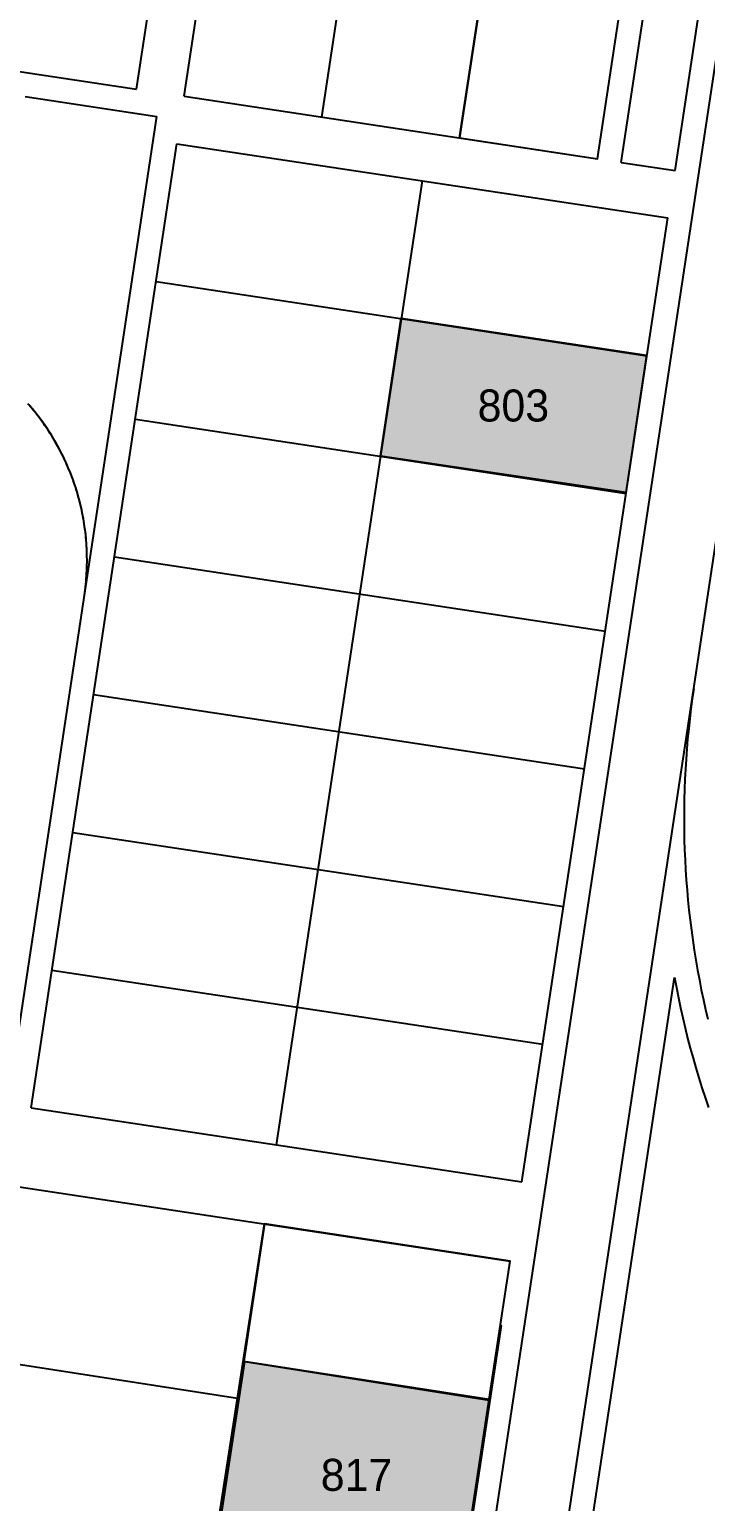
# Model space of a CAD drawing. Header units: metres. Extents: x 680594 to 684853, y 828874 to 830078.
# Drawn here: x 681951.8 to 682036.2, y 829496.6 to 829680.5 of the extents above; entities that cross this region are included whole.
import ezdxf
from ezdxf.enums import TextEntityAlignment as Align

# ---------------------------------------------------------------- set-up
doc = ezdxf.new("R2010")
doc.units = ezdxf.units.M
for name, color, linetype in [('PLOT_LINES', 7, 'Continuous'), ('PLOT_NUMBERS', 7, 'Continuous'), ('SELECTED_PLOTS', 3, 'Continuous')]:
    doc.layers.add(name, color=color, linetype=linetype)

msp = doc.modelspace()

# ---------------------------------------------------------------- hatches: boundary and pattern name
at = {"layer": 'SELECTED_PLOTS'}
h = msp.add_hatch(color=3, dxfattribs=at)
h.dxf.hatch_style = 1
h.paths.add_polyline_path([(682028.84, 829639.82), (682026.28, 829622.7), (681995.65, 829627.21), (681998.23, 829644.45)])
h = msp.add_hatch(color=3, dxfattribs=at)
h.dxf.hatch_style = 1
h.paths.add_polyline_path([(681975.41, 829492.63), (681975.98, 829496.39), (681978.69, 829514.09), (682009.2, 829509.3), (682010.7, 829518.6), (682005.51, 829484.15)])

# ---------------------------------------------------------------- linework, layer by layer
at = {"layer": 'PLOT_LINES'}
for points in [[(682015.83, 829472.91), (682073.21, 829852.44)], [(682015.83, 829472.91), (682073.21, 829852.44)], [(681965.18, 829673.08), (681969.82, 829703.73)], [(681965.18, 829673.08), (681969.82, 829703.73)], [(681971.11, 829672.18), (681975.75, 829702.83)], [(681971.11, 829672.18), (681975.75, 829702.83)], [(681988.32, 829669.58), (681992.95, 829700.23)], [(681988.32, 829669.58), (681992.95, 829700.23)], [(682005.52, 829666.98), (682010.16, 829697.63)], [(682027.36, 829695.03), (682010.16, 829697.63), (682005.52, 829666.98), (682022.73, 829664.38), (682027.36, 829695.03)], [(682005.52, 829666.98), (682010.16, 829697.63)], [(682022.73, 829664.38), (682027.36, 829695.03)], [(682022.73, 829664.38), (682027.36, 829695.03)], [(682022.73, 829664.38), (682027.36, 829695.03)], [(682022.73, 829664.38), (682027.36, 829695.03)], [(682025.69, 829663.93), (682030.15, 829693.41)], [(682025.69, 829663.93), (682030.15, 829693.41)], [(682025.69, 829663.93), (682030.15, 829693.41)], [(682025.69, 829663.93), (682030.15, 829693.41)], [(681855.75, 829689.62), (681965.18, 829673.08)], [(681855.75, 829689.62), (681965.18, 829673.08)], [(682013.59, 829518.28), (682038.22, 829681.25)], [(682013.59, 829518.28), (682038.22, 829681.25)], [(682032.42, 829662.91), (682035.26, 829681.7)], [(682032.42, 829662.91), (682035.26, 829681.7)], [(682032.42, 829662.91), (682035.26, 829681.7)], [(682032.42, 829662.91), (682035.26, 829681.7)], [(681951.26, 829672.15), (681967.7, 829669.66)], [(681951.26, 829672.15), (681967.7, 829669.66)], [(681971.11, 829672.18), (682022.73, 829664.38)], [(681971.11, 829672.18), (682022.73, 829664.38)], [(681941.6, 829497.06), (681967.7, 829669.66)], [(681941.6, 829497.06), (681967.7, 829669.66)], [(681952.01, 829545.82), (681970.22, 829666.25)], [(681952.01, 829545.82), (681970.22, 829666.25)], [(681970.22, 829666.25), (682031.52, 829656.98)], [(681970.22, 829666.25), (682031.52, 829656.98)], [(682025.69, 829663.93), (682032.42, 829662.91)], [(682025.69, 829663.93), (682032.42, 829662.91)], [(682025.69, 829663.93), (682032.42, 829662.91)], [(682025.69, 829663.93), (682032.42, 829662.91)], [(681982.66, 829541.16), (682000.87, 829661.61)], [(681982.66, 829541.16), (682000.87, 829661.61)], [(682013.31, 829536.55), (682031.52, 829656.98)], [(682013.31, 829536.55), (682031.52, 829656.98)], [(681967.62, 829649.04), (682028.92, 829639.77)], [(681967.62, 829649.04), (682028.92, 829639.77)], [(681958.66, 829609.84), (681958.7, 829610.18), (681958.75, 829610.52), (681958.79, 829610.86), (681958.83, 829611.2), (681958.86, 829611.55), (681958.89, 829611.89), (681958.92, 829612.23), (681958.94, 829612.57), (681958.96, 829612.92), (681958.97, 829613.26), (681958.98, 829613.6), (681958.99, 829613.94), (681958.99, 829614.29), (681958.98, 829614.63), (681958.98, 829614.97), (681958.97, 829615.32), (681958.95, 829615.66), (681958.94, 829616), (681958.91, 829616.35), (681958.89, 829616.69), (681958.86, 829617.03), (681958.82, 829617.37), (681958.78, 829617.71), (681958.74, 829618.05), (681958.69, 829618.39), (681958.64, 829618.73), (681958.59, 829619.07), (681958.53, 829619.41), (681958.47, 829619.75), (681958.4, 829620.08), (681958.33, 829620.42), (681958.26, 829620.76), (681958.18, 829621.09), (681958.1, 829621.42), (681958.02, 829621.76), (681957.93, 829622.09), (681957.83, 829622.42), (681957.74, 829622.75), (681957.64, 829623.07), (681957.53, 829623.4), (681957.42, 829623.73), (681957.31, 829624.05), (681957.2, 829624.38), (681957.08, 829624.7), (681956.95, 829625.02), (681956.83, 829625.34), (681956.69, 829625.65), (681956.56, 829625.97), (681956.42, 829626.28), (681956.28, 829626.6), (681956.13, 829626.91), (681955.99, 829627.22), (681955.83, 829627.52), (681955.68, 829627.83), (681955.52, 829628.13), (681955.35, 829628.43), (681955.19, 829628.73), (681955.02, 829629.03), (681954.84, 829629.33), (681954.67, 829629.62), (681954.49, 829629.91), (681954.3, 829630.2), (681954.11, 829630.49), (681953.92, 829630.78), (681953.73, 829631.06), (681953.53, 829631.34), (681953.33, 829631.62), (681953.13, 829631.9), (681952.92, 829632.17), (681952.71, 829632.44), (681952.5, 829632.71), (681952.28, 829632.98), (681952.06, 829633.24), (681951.84, 829633.5), (681951.61, 829633.76)], [(681958.66, 829609.84), (681958.71, 829610.18), (681958.75, 829610.53), (681958.79, 829610.87), (681958.83, 829611.21), (681958.86, 829611.56), (681958.89, 829611.9), (681958.92, 829612.25), (681958.94, 829612.59), (681958.96, 829612.94), (681958.97, 829613.28), (681958.98, 829613.63), (681958.99, 829613.98), (681958.99, 829614.32), (681958.98, 829614.67), (681958.98, 829615.01), (681958.97, 829615.36), (681958.95, 829615.7), (681958.93, 829616.05), (681958.91, 829616.39), (681958.88, 829616.74), (681958.85, 829617.08), (681958.82, 829617.43), (681958.78, 829617.77), (681958.73, 829618.11), (681958.69, 829618.46), (681958.63, 829618.8), (681958.58, 829619.14), (681958.52, 829619.48), (681958.46, 829619.82), (681958.39, 829620.16), (681958.32, 829620.5), (681958.24, 829620.84), (681958.16, 829621.17), (681958.08, 829621.51), (681957.99, 829621.84), (681957.9, 829622.18), (681957.81, 829622.51), (681957.71, 829622.84), (681957.61, 829623.17), (681957.5, 829623.5), (681957.39, 829623.83), (681957.28, 829624.15), (681957.16, 829624.48), (681957.04, 829624.8), (681956.91, 829625.12), (681956.78, 829625.44), (681956.65, 829625.76), (681956.51, 829626.08), (681956.37, 829626.4), (681956.23, 829626.71), (681956.08, 829627.02), (681955.93, 829627.34), (681955.77, 829627.64), (681955.61, 829627.95), (681955.45, 829628.26), (681955.28, 829628.56), (681955.12, 829628.86), (681954.94, 829629.16), (681954.77, 829629.46), (681954.59, 829629.75), (681954.4, 829630.05), (681954.22, 829630.34), (681954.03, 829630.63), (681953.83, 829630.91), (681953.63, 829631.2), (681953.43, 829631.48), (681953.23, 829631.76), (681953.02, 829632.04), (681952.81, 829632.31), (681952.6, 829632.58), (681952.38, 829632.85), (681952.16, 829633.12), (681951.94, 829633.38), (681951.72, 829633.65)], [(681965.02, 829631.84), (682026.32, 829622.57)], [(681965.02, 829631.84), (682026.32, 829622.57)], [(681962.41, 829614.63), (682023.72, 829605.37)], [(681962.41, 829614.63), (682023.72, 829605.37)], [(682034.76, 829598.14), (682034.58, 829596.9), (682034.41, 829595.65), (682034.26, 829594.4), (682034.13, 829593.15), (682034, 829591.89), (682033.89, 829590.64), (682033.8, 829589.38), (682033.72, 829588.12), (682033.66, 829586.86), (682033.61, 829585.6), (682033.57, 829584.34), (682033.55, 829583.08), (682033.55, 829581.82), (682033.56, 829580.56), (682033.58, 829579.3), (682033.62, 829578.05), (682033.67, 829576.79), (682033.74, 829575.53), (682033.83, 829574.27), (682033.92, 829573.01), (682034.03, 829571.76), (682034.16, 829570.51), (682034.3, 829569.25), (682034.46, 829568), (682034.63, 829566.75), (682034.81, 829565.51), (682035.01, 829564.26), (682035.23, 829563.02), (682035.46, 829561.78), (682035.7, 829560.55), (682035.96, 829559.31), (682036.23, 829558.08), (682036.52, 829556.86)], [(682034.76, 829598.14), (682034.58, 829596.9), (682034.41, 829595.65), (682034.26, 829594.4), (682034.13, 829593.15), (682034, 829591.89), (682033.89, 829590.64), (682033.8, 829589.38), (682033.72, 829588.12), (682033.66, 829586.86), (682033.61, 829585.6), (682033.57, 829584.34), (682033.55, 829583.08), (682033.55, 829581.82), (682033.56, 829580.56), (682033.58, 829579.3), (682033.62, 829578.05), (682033.67, 829576.79), (682033.74, 829575.53), (682033.83, 829574.27), (682033.92, 829573.01), (682034.03, 829571.76), (682034.16, 829570.51), (682034.3, 829569.25), (682034.46, 829568), (682034.63, 829566.75), (682034.81, 829565.51), (682035.01, 829564.26), (682035.23, 829563.02), (682035.46, 829561.78), (682035.7, 829560.55), (682035.96, 829559.31), (682036.23, 829558.08), (682036.52, 829556.86)], [(682034.76, 829598.14), (682034.76, 829598.14), (682034.76, 829598.14), (682034.76, 829598.14), (682034.76, 829598.14), (682034.76, 829598.14), (682034.76, 829598.14)], [(682034.76, 829598.14), (682034.76, 829598.14), (682034.76, 829598.14), (682034.76, 829598.14), (682034.76, 829598.14), (682034.76, 829598.14), (682034.76, 829598.14)], [(681959.81, 829597.43), (682021.12, 829588.16)], [(681959.81, 829597.43), (682021.12, 829588.16)], [(681957.21, 829580.22), (682018.52, 829570.96)], [(681957.21, 829580.22), (682018.52, 829570.96)], [(681954.61, 829563.02), (682015.91, 829553.75)], [(681954.61, 829563.02), (682015.91, 829553.75)], [(682018.79, 829472.46), (682032.35, 829562.1)], [(682018.79, 829472.46), (682032.35, 829562.1)], [(682032.35, 829562.1), (682032.59, 829560.83), (682032.84, 829559.56), (682033.11, 829558.3), (682033.39, 829557.04), (682033.69, 829555.78), (682034, 829554.52), (682034.33, 829553.27), (682034.67, 829552.02), (682035.03, 829550.78), (682035.4, 829549.54), (682035.78, 829548.31), (682036.18, 829547.08), (682036.6, 829545.85)], [(682032.35, 829562.1), (682032.59, 829560.83), (682032.84, 829559.56), (682033.11, 829558.3), (682033.39, 829557.04), (682033.69, 829555.78), (682034, 829554.52), (682034.33, 829553.27), (682034.67, 829552.02), (682035.03, 829550.78), (682035.4, 829549.54), (682035.78, 829548.31), (682036.18, 829547.08), (682036.6, 829545.85)], [(681952.01, 829545.82), (682013.31, 829536.55)], [(681952.01, 829545.82), (682013.31, 829536.55)], [(681950.51, 829535.93), (682011.82, 829526.66)], [(681950.51, 829535.93), (682011.82, 829526.66)], [(681853.46, 829404.66), (681934.86, 829439.68), (681974.38, 829487.47), (681981.17, 829531.29)], [(681853.46, 829404.66), (681934.86, 829439.68), (681974.38, 829487.47), (681981.17, 829531.29)], [(681975.22, 829491.98), (681981.17, 829531.29)], [(681975.22, 829491.98), (681981.17, 829531.29)], [(682010.62, 829518.73), (682011.82, 829526.66), (681981.17, 829531.29), (681978.57, 829514.14), (682009.21, 829509.39), (682010.62, 829518.73)], [(682010.62, 829518.73), (682011.82, 829526.66)], [(682010.62, 829518.73), (682011.82, 829526.66)], [(682003.96, 829474.71), (682010.62, 829518.73)], [(682003.96, 829474.71), (682010.62, 829518.73)], [(682006.93, 829474.26), (682013.59, 829518.28)], [(682006.93, 829474.26), (682013.59, 829518.28)], [(681947.16, 829514.28), (681977.8, 829509.54)], [(681947.16, 829514.28), (681977.8, 829509.54)], [(681978.51, 829514.15), (682009.15, 829509.4)], [(681978.51, 829514.15), (682009.15, 829509.4)]]:
    msp.add_lwpolyline(points, dxfattribs=at)
at = {"layer": 'SELECTED_PLOTS', "color": 7}
for points in [[(682028.84, 829639.82), (682026.28, 829622.7), (681995.65, 829627.21), (681998.23, 829644.45)], [(681975.41, 829492.63), (681975.98, 829496.39), (681978.69, 829514.09), (682009.2, 829509.3), (682010.7, 829518.6), (682005.51, 829484.15)]]:
    msp.add_lwpolyline(points, close=True, dxfattribs=at)

# ---------------------------------------------------------------- texts
at = {"layer": 'PLOT_NUMBERS', "color": 7}
for s, p in [('803', (682012.23, 829633.55)), ('817', (681992.64, 829499.95))]:
    msp.add_text(s, height=4, dxfattribs=at).set_placement(p, align=Align.MIDDLE_CENTER)

doc.saveas('drawing.dxf')
